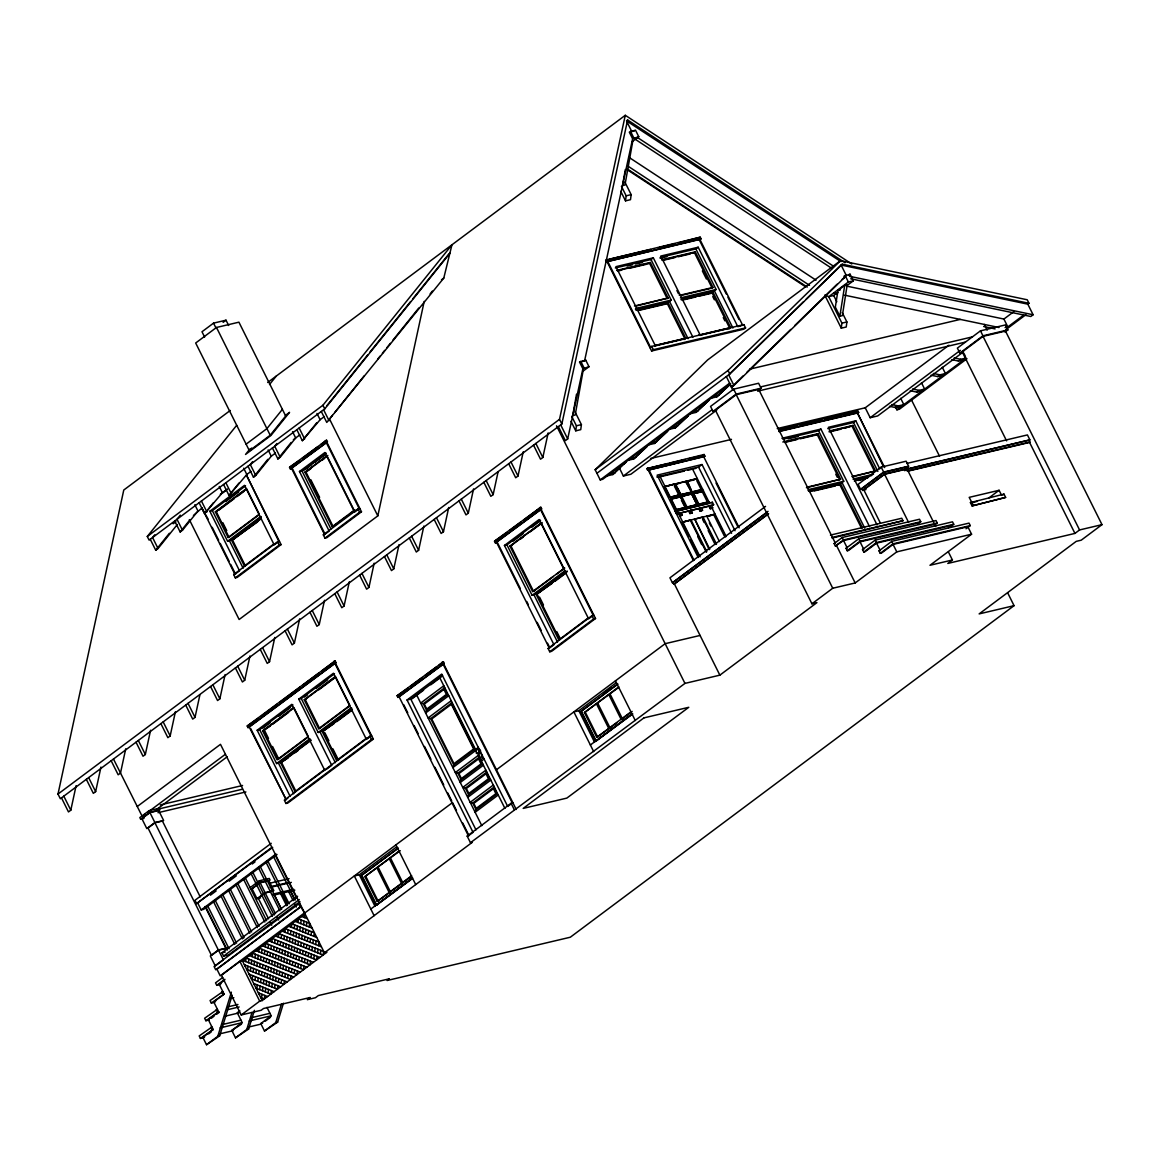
<?xml version="1.0" encoding="UTF-8"?>
<svg xmlns="http://www.w3.org/2000/svg" width="1160" height="1160" viewBox="0 0 1160 1160"><rect width="100%" height="100%" fill="white"/><g stroke="black" fill="none" stroke-linecap="round" stroke-linejoin="round"><path stroke-width="1.5" d="M245.05 966.149L245.195 965.106M245.659 961.538L246.108 958.087L293.741 976.995M247.515 969.789L247.993 966.222M248.457 962.655L248.921 959.103M249.719 975.502L249.85 974.458M250.328 970.905L250.792 967.338M251.256 963.786L251.72 960.219M252.198 956.652L252.648 953.201L300.281 972.123M252.184 979.141L252.662 975.589M253.126 972.022L253.59 968.455M254.054 964.903L254.533 961.336M254.997 957.783L255.461 954.216M254.388 984.869L254.518 983.825M254.982 980.258L255.461 976.706M255.925 973.138L256.389 969.586M256.853 966.019L257.332 962.452M257.796 958.899L258.26 955.332M258.724 951.78L259.188 948.314M256.853 988.509L257.317 984.941M257.796 981.374L258.26 977.822M258.724 974.255L259.188 970.702M259.666 967.135L260.13 963.583M260.594 960.016L261.058 956.449M261.536 952.896L262 949.33M259.057 994.221L259.188 993.178M259.651 989.625L260.115 986.058M260.594 982.505L261.058 978.938M261.522 975.371L261.986 971.819M262.464 968.252L262.928 964.699M263.392 961.133L263.856 957.58M264.335 954.013L264.799 950.446M265.263 946.893L265.727 943.428M261.522 997.861L261.986 994.308M262.45 990.741L262.928 987.174M263.392 983.622L263.856 980.055M264.32 976.503L264.799 972.935M265.263 969.368L265.727 965.816M266.191 962.249L266.669 958.696M267.133 955.13L267.598 951.577M268.062 948.01L268.54 944.443M264.785 995.425L264.32 998.978L260.695 997.528M265.263 991.858L265.727 988.291M266.191 984.738L266.655 981.171M267.133 977.619L267.598 974.052M268.062 970.499L268.525 966.933M269.004 963.365L269.468 959.813M269.932 956.246L270.396 952.693M270.875 949.127L271.339 945.559M271.802 942.007L272.252 938.556M268.062 992.974L268.525 989.422M268.989 985.855L269.454 982.288M269.932 978.736L270.396 975.168M270.86 971.616L271.324 968.049M271.802 964.496L272.267 960.93M272.731 957.362L273.195 953.81M273.673 950.243L274.137 946.69M274.601 943.123L275.065 939.557M271.324 990.538L270.86 994.091L256.041 988.175M271.788 986.971L272.267 983.419M272.731 979.852L273.195 976.285M273.659 972.732L274.137 969.165M274.601 965.613L275.065 962.046M275.529 958.493L276.007 954.927M276.471 951.36L276.935 947.807M277.399 944.24L277.878 940.688M278.342 937.12L278.791 933.669M274.601 988.088L275.065 984.535M275.529 980.968L275.993 977.416M276.471 973.849L276.935 970.282M277.399 966.73L277.863 963.163M278.342 959.61L278.806 956.043M279.27 952.49L279.734 948.923M280.212 945.356L280.676 941.804M281.14 938.237L281.605 934.684M277.863 985.652L277.399 989.219L251.372 978.822M278.327 982.085L278.791 978.533M279.27 974.965L279.734 971.413M280.198 967.846L280.662 964.279M281.14 960.726L281.605 957.159M282.068 953.607L282.532 950.04M283.011 946.487L283.475 942.92M283.939 939.354L284.403 935.801M284.882 932.234L285.331 928.783M281.126 983.216L281.605 979.649M282.068 976.082L282.532 972.529M282.996 968.962L283.475 965.41M283.939 961.843L284.403 958.276M284.867 954.723L285.345 951.157M285.81 947.604L286.274 944.037M286.738 940.485L287.216 936.917M287.68 933.351L288.144 929.798M284.403 980.765L283.939 984.332L246.703 969.456M284.867 977.198L285.331 973.646M285.795 970.079L286.274 966.527M286.738 962.959L287.201 959.407M287.665 955.84L288.144 952.273M288.608 948.72L289.072 945.154M289.536 941.601L290.014 938.034M290.478 934.467L290.942 930.914M291.406 927.347L291.87 923.896M287.665 978.33L288.13 974.762M288.608 971.195L289.072 967.643M289.536 964.076L290 960.523M290.478 956.957L290.942 953.404M291.406 949.837L291.87 946.27M292.349 942.717L292.813 939.151M293.277 935.598L293.741 932.031M294.219 928.464L294.683 924.911M290.942 975.879L290.464 979.446L242.933 960.451M291.406 972.327L291.87 968.76M292.334 965.192L292.813 961.64M293.277 958.073L293.741 954.52M294.205 950.954L294.683 947.401M295.147 943.834L295.611 940.267M296.075 936.714L296.554 933.147M297.018 929.595L297.482 926.028M297.946 922.461L298.41 919.01M294.205 973.443L294.669 969.876M295.133 966.323L295.611 962.756M296.075 959.189L296.539 955.637M297.004 952.07L297.482 948.517M297.946 944.951L298.41 941.398M298.874 937.831L299.352 934.264M299.817 930.712L300.281 927.144M300.744 923.592L301.223 920.025M297.467 970.992L297.004 974.559L249.472 955.579M297.946 967.44L298.41 963.873M298.874 960.32L299.338 956.754M299.817 953.187L300.281 949.634M300.744 946.067L301.208 942.514M301.687 938.947L302.151 935.395M302.615 931.828L303.079 928.261M303.558 924.708L304.021 921.141M304.486 917.589L304.935 914.123M300.744 968.557L301.208 964.989M301.673 961.437L302.151 957.87M302.615 954.317L303.079 950.751M303.543 947.183L304.021 943.631M304.486 940.064L304.95 936.511M305.413 932.944L305.892 929.392M306.356 925.825L306.82 922.258M304.007 966.12L303.543 969.673L256.012 950.692M304.471 962.553L304.95 958.986M305.413 955.434L305.877 951.867M306.341 948.314L306.82 944.747M307.284 941.181L307.748 937.628M308.212 934.061L308.69 930.509M309.154 926.941L309.618 923.389L298.497 918.938M307.284 963.67L307.748 960.103M308.212 956.551L308.676 952.984M309.154 949.431L309.618 945.864M310.082 942.312L310.546 938.744M311.025 935.178L311.489 931.625M310.546 961.234L310.082 964.786L262.551 945.806M311.01 957.667L311.489 954.1M311.953 950.547L312.417 946.981M312.881 943.428L313.345 939.861M313.824 936.308L314.287 932.741L291.957 923.824M313.809 958.784L314.287 955.231M314.751 951.664L315.215 948.097M315.68 944.544L316.158 940.978M317.086 956.347L316.622 959.9L269.091 940.919M317.55 952.78L318.014 949.228M318.493 945.661L318.957 942.094L285.433 928.711M320.349 953.897L320.812 950.344M575.085 411.93L581.407 424.618L580.74 429.649L575.751 430.838L576.418 425.792L571.677 416.28M624.834 181.96L631.156 194.633L630.503 199.68L625.515 200.854L626.168 195.823L621.426 186.311M841.261 328.178L841.913 323.147L828.718 296.67L824.76 295.089L841.261 328.178L846.235 327.004L846.902 321.973L842.247 312.62M837.955 290.406L835.331 307.139L839.869 316.231L842.363 315.65L847.191 284.78L844.697 285.375L837.955 290.406L840.449 289.826M839.869 316.231L844.697 285.375M576.52 394.197L572.707 415.57L575.201 414.99L583.132 370.461M625.327 169.563L622.471 185.6L624.964 185.006L632.896 140.476M845.06 262.74L627.618 119.973L561.846 424.009L60.334 798.747L58 794.063L123.772 490.027L230.26 410.451M61.494 797.891L68.483 811.928L70.803 810.202L76.111 785.639M86.333 779.317L93.337 793.353L95.642 791.628L100.963 767.079M125.729 748.809L120.495 773.067L118.175 774.793L111.171 760.757M136.024 742.197L143.028 756.233L145.334 754.508L150.582 730.249M160.863 723.622L167.867 737.673L170.172 735.933L175.421 711.689M185.716 705.062L192.705 719.098L195.025 717.373L199.897 694.854M210.555 686.502L217.558 700.538L219.863 698.813L225.112 674.554M235.393 667.928L242.396 681.978L244.716 680.253L249.951 655.995M260.246 649.368L267.25 663.404L269.555 661.678L274.804 637.434M285.084 630.808L292.088 644.844L294.394 643.118L299.642 618.86M309.938 612.248L316.926 626.284L319.246 624.558L324.495 600.3M334.776 593.673L341.779 607.71L344.085 605.984L349.334 581.74M189.356 519.636L239.134 619.498L377.812 515.881L424.212 301.397M359.614 575.113L366.618 589.149L368.938 587.424L374.173 563.165M321.291 411.481L326.757 422.443L443.787 278.067L451.95 244.804L322.93 405.232L147.291 536.471L149.103 540.125L324.757 408.885L450.196 252.909M384.467 556.553L391.471 570.589L393.776 568.864L399.025 544.605M409.306 537.979L416.31 552.029L418.615 550.289L423.864 526.046M434.159 519.419L441.148 533.455L443.468 531.729L448.717 507.471M458.998 500.859L466.001 514.895L468.307 513.169L473.555 488.911M483.836 482.284L490.839 496.335L493.159 494.61L498.032 472.076M508.689 463.724L515.692 477.76L517.998 476.035L523.247 451.791M533.527 445.164L540.531 459.2L542.837 457.475L548.158 432.912M561.846 424.009L559.511 419.325L625.284 115.29L851.788 264.001M558.38 426.604L565.37 440.64L567.689 438.915L582.871 368.75L579.565 362.123L585.713 360.093L589.005 366.705L583.408 370.881M579.565 362.123L584.553 360.949L632.62 138.765L629.314 132.153L635.462 130.108L638.768 136.721L631.823 141.911M224.663 980.069L219.167 984.173L224.112 994.106L213.715 1001.878L218.66 1011.795L208.263 1019.567L213.222 1029.5L202.811 1037.272L206.524 1044.71L217.79 1036.301L231.376 992.177M206.524 1044.71L219.661 1035.851L232.203 995.135M239.844 1010.78L237.249 1012.723L242.194 1022.656L231.797 1030.428L235.509 1037.866L246.775 1029.442L252.01 1012.477M235.509 1037.866L248.646 1029.007L254.402 1010.345M266.974 1007.373L271.179 1015.797L260.782 1023.569L264.494 1031.022L275.761 1022.598L281.503 1003.937M264.494 1031.022L277.632 1022.163L283.461 1003.226M426.59 710.326L425.633 712.979L448.746 695.71L447.383 694.782L443.801 685.792L420.688 703.062L423.284 703.699L426.59 710.326L447.383 694.782M475.962 750.317L474.614 749.374L453.807 764.918L452.849 767.587L475.962 750.317L439.669 677.512M461.23 779.81L460.274 782.478L483.387 765.208L478.732 757.654L478.442 755.276L455.329 772.545L457.939 773.198L461.23 779.81L482.038 764.266M468.654 794.702L467.712 797.369L490.81 780.1L489.462 779.158L485.866 770.167L462.753 787.437L465.363 788.089L468.654 794.702L489.462 779.158M476.078 809.593L475.136 812.261L498.235 794.991L496.886 794.049L493.29 785.059L470.177 802.329L472.787 802.966L476.078 809.593L496.886 794.049M147.291 536.471L236.698 425.299M269.526 384.497L276.312 376.058M154.787 534.789L152.584 537.544L158.035 548.506L155.73 550.231L150.263 539.269M180.322 515.156L177.001 519.288L182.468 530.25L180.162 531.976L174.696 521.014M155.73 550.231L169.36 533.281M158.035 548.506L177.35 524.494M180.162 531.976L190.11 519.593M193.43 515.475L202.101 507.891M182.468 530.25L197.954 510.995L194.837 504.73M249.922 449.007L245.543 454.445L270.962 435.45L289.565 412.322L285.331 415.483M282.387 409.364L266.916 428.62L246.108 444.164M249.414 450.776L270.207 435.232L285.693 415.99L238.917 322.175L216.485 327.468L195.677 343.012L249.414 450.776L251.618 448.021M199.129 502.759L204.595 513.721L213.44 502.715M204.595 513.721L222.387 492.739L219.269 486.475M252.518 461.767L250.299 464.522L255.765 475.484L253.46 477.209L247.993 466.248M223.561 484.503L229.027 495.465L238.975 483.082M229.027 495.465L246.819 474.483L250.966 471.38M276.95 443.512L274.731 446.266L280.198 457.228L277.892 458.954L272.426 447.992M253.46 477.209L267.829 459.331M255.765 475.484L271.251 456.228L275.399 453.125M277.892 458.954L291.16 442.453M280.198 457.228L295.684 437.973L292.567 431.709M326.989 405.536L367.676 354.945M369.938 352.132L410.625 301.542M412.887 298.729L449.05 253.764M296.858 429.736L302.325 440.699L316.695 422.82M302.325 440.699L320.117 419.717L324.38 416.527M330.165 418.195L332.427 415.382M334.704 412.554L364.24 375.825M377.87 358.875L380.147 356.062M382.409 353.235L384.685 350.407M386.962 347.579L390.369 343.345M392.631 340.518L418.76 308.038M430.113 293.915L432.39 291.087M730.713 383.655L602.707 479.298L600.213 479.892L595.152 469.742L707.615 359.948L840.507 260.652L1027.223 299.773L1028.978 303.296L1027.818 304.166L841.116 265.046L806.214 299.12M607.332 475.846L612.842 474.541L620.078 467.48M612.842 474.541L626.009 462.231L623.688 463.957M633.635 458.998L646.801 446.687L633.635 458.998L628.125 460.302M595.152 469.742L728.045 370.446L840.507 260.652M654.443 443.468L667.609 431.143L654.443 443.468L648.933 444.759M803.619 301.644L728.654 374.839L733.932 385.439L731.626 387.164L726.334 376.565M596.922 473.28L729.799 373.97L842.276 264.19L1028.978 303.296M675.236 427.924L688.402 415.599L675.236 427.924L669.726 429.214M696.043 412.38L709.21 400.055L696.043 412.38L690.534 413.685M711.327 398.141L716.837 396.836L730.002 384.511L732.874 390.253M716.837 396.836L730.002 384.511M731.626 387.164L743.197 375.869M747.055 372.099L790.772 329.425M794.629 325.656L837.07 284.229M733.932 385.439L844.523 277.486L843.9 276.239L850.048 274.195L853.354 280.821L846.336 286.056M228.65 325.481L226.012 320.189L213.542 323.132L201.985 331.76L204.638 337.067M223.126 322.349L226.012 320.189M267.67 382.495L625.284 115.29M627.618 119.973L626.458 120.828L840.898 261.609M441.482 279.792L443.787 278.067M632.62 138.765L638.768 136.721M173.159 523.784L175.899 521.739M220.342 494.32L227.418 489.027M293.379 439.698L299.831 434.87M222.372 493.116L226.62 489.94M208.176 519.23L201.927 508.08L234.914 574.258L239.54 570.807L209.844 511.241L244.513 485.344L274.209 544.895L278.835 541.445L246.456 475.122L281.097 544.605L237.191 577.419L235.32 577.868L233.667 574.548L277.588 541.735L279.458 541.299M209.844 511.241L212.338 510.647L245.557 485.822M225.765 501.57L238.757 491.869M215.311 511.836L246.514 488.519L259.289 514.17L228.1 537.486L215.311 511.836L217.181 511.4M246.021 489.361L216.238 511.618L229.027 537.268L258.81 515.011M218.602 510.342L234.189 498.684M237.031 496.567L244.122 491.26M324.365 532.774L292.175 468.205L290.348 468.93L289.536 467.277L326.598 440.22L327.424 441.873L291.551 468.35L324.553 534.528L329.179 531.077L299.483 471.511L324.901 452.516L354.598 512.082L359.223 508.631L326.221 442.453M299.367 460.563L289.536 467.277M302.238 458.417L318 446.643M320.87 444.498L326.598 440.22M290.348 468.93L327.424 441.873M299.483 471.511L301.977 470.931L325.974 452.995M303.209 470.641L307.458 467.465M310.271 465.363L325.815 453.748M305.254 469.438L310.894 465.203M315.143 462.042L325.032 454.662M333.094 526.495L332.166 526.712L304.935 472.12L326.902 455.706L327.83 455.488L305.877 471.888L333.094 526.495L346.825 516.243M308.183 470.641L310.923 468.596M321.9 460.389L324.655 458.345M212.338 510.647L227.592 541.256L260.826 516.432M227.592 541.256L229.463 540.821L261.246 517.07M726.305 294.031L699.291 239.859L701.075 238.844L700.249 237.191L605.607 260.144L606.433 261.798L699.871 239.424L742.777 325.452L743.922 324.597L745.576 327.903L743.85 329.193L651.601 350.987L607.057 261.652M260.913 518.94L232.551 540.125L245.34 565.775L244.398 565.993L231.608 540.357L261.392 518.1M257.592 521.899L231.608 540.357M606.433 261.798L701.075 238.844M615.308 267.974L651.007 259.55L653.312 257.825L692.911 337.241M244.398 565.993L274.18 543.75M648.643 263.769L650.368 262.464L668.102 298.048L636.941 305.849M235.32 577.868L279.226 545.055L281.097 544.605M700.249 237.191L678.324 242.962M660.185 257.375L695.884 248.95L698.189 247.225L737.789 326.642L741.11 325.858M693.506 253.17L695.246 251.865L712.979 287.448L712.11 288.086L694.376 252.518L662.404 260.072M332.166 526.712L354.119 510.313L326.902 455.706M349.566 514.184L355.047 510.081M326.844 442.308L361.485 511.792L326.83 537.689L324.959 538.139L323.306 534.832L357.976 508.921L359.846 508.486M324.959 538.139L359.614 512.227L361.485 511.792M584.553 360.949L585.713 360.093M635.477 309.415L669.479 301.382L671.205 300.077L651.007 259.55M684.023 339.517L685.763 338.227L668.015 302.644L666.289 303.949L639.363 310.3M582.871 368.75L589.005 366.705M682.051 298.41L714.357 290.783L716.082 289.478L695.884 248.95M728.9 328.918L730.64 327.613L712.892 292.044L711.167 293.335L699.378 296.119M649.948 347.681L651.688 346.39L743.922 324.597M58 794.063L559.511 419.325M651.601 350.987L653.327 349.696L745.576 327.903M842.276 264.19L841.116 265.046L846.394 275.645M842.218 279.212L844.523 277.486M137.286 806.49L220.487 744.329L324.423 952.795L326.917 952.201L262.204 1000.558L259.709 1001.153L241.222 1014.971L221.43 975.255L239.917 961.437L242.411 960.857L305.036 914.051M848.888 275.065L850.048 274.195M249.24 727.059L248.051 727.639L247.225 725.986L335.138 660.924L335.965 662.577L249.24 727.059L286.172 799.704L250.676 728.524M520.361 588.657L497.161 542.126L495.334 542.851L494.508 541.198L540.821 507.239L541.648 508.892L496.538 542.285L549.332 648.164L553.958 644.713L504.455 545.447L539.125 519.535L588.613 618.816L593.238 615.351L540.444 509.472M247.225 725.986L258.579 718.127M261.464 715.981L277.356 704.105M280.242 701.945L300.469 686.836M303.355 684.675L319.246 672.8M322.132 670.639L335.138 660.924M507.022 532.484L494.508 541.198M509.834 530.381L521.101 521.971M523.928 519.868L540.821 507.239M248.051 727.639L335.965 662.577M495.334 542.851L541.648 508.892M853.354 280.821L848.366 281.996L828.718 296.67L833.707 295.495L837.911 292.349M140.665 819.236L149.901 812.319L159.877 809.97L159.05 808.317L149.075 810.666L139.838 817.582L140.665 819.236L143.985 818.452M290.16 796.398L257.172 730.22L291.841 704.323L324.829 770.501M326.221 769.457L331.76 765.324L298.772 699.132L333.442 673.235L366.43 739.413L371.055 735.962L334.762 663.158M144.928 814.407L142.231 816.422L113.491 759.032M147.625 812.391L225.431 754.246M257.172 730.22L259.666 729.64L292.885 704.816M298.772 699.132L301.267 698.552L334.486 673.728M504.455 545.447L506.949 544.852L540.168 520.028M149.944 812.609L141.868 818.656L146.812 828.588L154.903 822.541L163.632 820.482L158.674 810.55L149.944 812.609L154.903 822.541M262.972 728.117L270.193 722.723M278.864 716.242L290.421 707.6M304.572 697.029L307.458 694.869M316.129 688.387L327.685 679.76M513.155 541.169L523.261 533.615M531.933 527.148L540.603 520.666M156.643 809.477L227.143 756.798M159.05 808.317L157.891 809.172L242.28 789.249M262.638 730.814L293.828 707.513L308.27 736.455L277.066 759.771L262.638 730.814L270.178 726.145M304.239 699.741L335.428 676.425L349.87 705.382L318.666 728.697L304.239 699.741L306.11 699.291M534.47 591.092L532.6 591.542L509.921 546.041L542.053 522.508L510.849 545.823L533.542 591.324L553.392 576.476M293.349 708.339L263.567 730.597L278.008 759.553L307.791 737.296M334.95 677.266L305.167 699.509L319.609 728.465L349.392 706.222M273.006 724.014L288.608 712.37M318.869 689.75L334.471 678.107M520.303 539.24L523.131 537.124M530.221 531.816L541.575 523.348M600.213 479.892L729.64 383.177M758.176 390.384L761.062 388.223L758.596 383.25L733.657 389.151L710.543 406.421L713.023 411.379L716.343 410.596M200.216 896.854L162.429 821.062L154.947 822.817L148.016 828.008L211.526 955.405L218.457 950.214L225.939 948.459L205.044 906.526M619.121 467.509L623.37 476.021L712.124 409.697M713.023 411.379L736.136 394.11L761.062 388.223M918.343 522.885L843.552 540.546L835.374 546.026L834.141 543.547L835.389 543.242L758.669 389.383L736.223 394.675L715.43 410.22L811.942 603.794L816.93 602.62L719.867 675.149L684.951 683.399L470.467 842.711L467.161 836.099L511.082 803.285L512.952 802.836M716.735 410.075L630.851 474.251L623.37 476.021M739.181 527.843L703.728 456.736L647.672 470.278L646.845 468.625L704.105 454.502L704.917 456.17L703.772 457.025M647.672 470.278L704.917 456.17M259.666 729.64L276.573 763.556L309.793 738.731M301.267 698.552L318.173 732.467L351.393 707.643M276.573 763.556L278.443 763.106L310.213 739.37M318.173 732.467L320.044 732.033L351.813 708.282M311.3 740.167L281.517 762.424L295.959 791.381L295.031 791.598L280.589 762.642L310.373 740.385M366.4 738.253L336.618 760.51L322.19 731.554L351.973 709.311M351.48 710.137L323.118 731.337L337.56 760.293L338.488 760.076L332.876 748.809M288.13 757.958L280.589 762.642M295.22 752.666L298.062 750.549M333.978 723.695L322.19 731.554M336.82 721.578L352.423 709.92M702.946 455.373L704.105 454.502M701.495 490.143L702.655 489.288L669.654 497.364L664.303 486.62L697.29 478.529L686.735 481.313M656.807 476.992L698.566 467.132L702.032 464.536L735.034 530.714M532.6 591.542L564.746 568.009L556.235 574.36M399.127 696.827L397.923 697.407L397.097 695.753L443.41 661.78L444.236 663.433L399.127 696.827L468.408 835.794L473.034 832.343L407.044 699.987L441.713 674.076L507.703 806.446L512.328 802.995L443.033 664.013M506.949 544.852L532.106 595.312L565.326 570.488M408.204 688.083L397.097 695.753M411.017 685.98L422.284 677.556M425.096 675.453L436.363 667.043M439.176 664.941L443.41 661.78M532.106 595.312L533.977 594.877L565.761 571.126M684.908 482.038L686.067 481.183L691.433 491.927L685.487 481.603L675.511 483.966L680.876 494.725L677.817 488.577M397.923 697.407L444.236 663.433M588.598 617.657L558.815 639.914L536.123 594.413L567.327 571.097M566.848 571.938L537.065 594.181L559.743 639.682M552.174 583.364L536.123 594.413M555.016 581.247L566.355 572.779M671.321 496.973L680.21 494.58L674.845 483.822L667.043 486.257M680.456 496.668L685.821 507.427L680.456 496.668L670.48 499.032L703.467 490.941L697.334 492.986M407.044 699.987L410.785 699.103L442.554 675.352M412.032 698.813L423.588 690.171M430.81 684.777L440.916 677.222M691.679 494.015L697.044 504.774L687.068 507.123L681.703 496.378L691.679 494.015L697.044 504.774M692.926 493.725L702.902 491.376L708.252 502.12L698.291 504.484L693.506 493.29L698.856 504.049L697.711 504.904M295.031 791.598L324.8 769.341M371.678 735.817L369.808 736.252L284.301 800.154L285.94 803.46L287.81 803.024L373.332 739.123L335.385 663.012M285.548 799.863L287.854 798.123M682.167 515.098L679.731 515.968L682.167 515.098L680.934 512.604L676.613 513.923L675.381 511.444L712.399 502.251L713.632 504.745L712.762 505.383M285.94 803.46L371.461 739.572L373.332 739.123M676.613 513.923L713.632 504.745M423.284 703.699L444.091 688.155M681.587 515.518L680.934 512.604M688.663 511.082L691.113 510.212L692.346 512.691L689.91 513.561L688.663 511.082L680.354 513.039M691.78 513.126L691.113 510.212M689.91 513.561L692.346 512.691M698.842 508.674L701.292 507.804L702.539 510.284L700.089 511.154L698.842 508.674L690.534 510.632M700.089 511.154L702.539 510.284M711.529 502.903L712.399 502.251M709.021 506.267L711.471 505.397L712.718 507.877L710.268 508.747L709.021 506.267L700.712 508.239M709.195 549.651L694.666 518.912L709.775 549.216M710.268 508.747L712.718 507.877M430.708 718.591L451.515 703.047L451.226 700.683L428.113 717.953L430.708 718.591L453.807 764.918M694.086 519.346L702.975 516.954L716.488 544.069M782.986 439.205L818.583 430.795L820.903 429.07L869.594 526.727M806.403 487.751L840.637 479.211L817.96 433.709L816.219 435.014L800.414 438.741M271.223 843.306L194.967 900.29L196.606 903.596L272.687 847.394M708.876 516.142L715.024 514.097L682.036 522.188L690.345 520.231L706.251 552.131M196.606 903.596L271.44 847.684M210.424 895.187L216.18 890.894M229.129 881.208L236.321 875.829M252.155 864.011L255.04 861.851M883.311 466.392L857.486 413.018L884.688 467.567M778.534 429.534L857.863 410.785L858.69 412.438L856.907 413.453M777.243 428.576L865.23 407.784L949.01 345.187M541.067 509.327L595.515 618.512L551.609 651.325L549.738 651.775L548.086 648.469L591.991 615.655L593.862 615.206M197.852 903.307L201.158 909.918L275.978 854.006M827.776 428.62L853.499 422.545L855.805 420.819L879.759 468.858M277.037 854.499L203.652 909.338L201.158 909.918M549.738 651.775L593.644 618.962L595.515 618.512M852.687 476.803L875.539 470.974L852.861 425.474L844.364 428.359M1004.995 332.079L1007.88 329.918L1005.415 324.945L980.476 330.846L957.377 348.116L959.842 353.075L963.163 352.292M865.23 407.784L870.188 417.716L960.364 350.334M846.8 286.143L1003.908 319.058L1013.869 311.619M959.842 353.075L982.955 335.805L1007.88 329.918M1007.721 592.948L1014.058 605.665L979.141 613.901L1076.219 541.372L1081.207 540.197L1102 524.654L1005.488 331.079L983.042 336.371L962.249 351.915L1006.605 440.873M963.554 351.77L877.67 415.947L870.188 417.716M250.038 887.719L259.289 880.803L269.265 878.454L270.091 880.106L260.115 882.456L250.864 889.372M257.027 898.71L265.103 892.678L273.832 890.605L268.888 880.687L260.159 882.745L252.068 888.792L257.027 898.71L260.507 897.898M889.459 406.29L896.013 407.653L898.318 405.927L903.829 404.623L900.696 398.344M910.252 390.746L916.806 392.109L919.126 390.384L924.636 389.078L921.489 382.8M931.059 375.202L937.613 376.565L939.919 374.839L945.429 373.549L942.297 367.256M951.853 359.658L958.407 361.036L960.712 359.31L966.236 358.005L896.897 409.813L895.332 406.667M765.557 506.384L669.943 577.825L672.423 582.798L767.21 512.285M1005.067 327.57L1007.837 326.917L1023.468 315.23M966.976 358.715L899.391 409.219L896.897 409.813M1005.807 329.701L1025.933 314.664M672.423 582.798L768.036 511.342M1027.818 304.166L1033.111 314.766L1030.805 316.492L850.73 278.777M673.047 582.639L673.873 584.307L768.036 513.938M673.873 584.307L768.659 513.793M271.135 891.547L265.161 892.954L258.216 898.13L268.54 918.821M476.137 749.056L478.442 747.33M808.114 490.564L842.015 482.546L843.755 481.255L818.583 430.795M838.825 485.112L840.565 483.822L862.46 527.742M218.413 949.938L210.323 955.985L215.281 965.903L223.373 959.856L218.413 949.938L227.143 947.88M457.939 773.198L478.732 757.654M299.976 901.581L228.578 954.941L223.59 956.115L221.937 952.809L297.627 896.245M484.213 758.915L481.908 760.641L478.297 753.406M223.59 956.115L299.28 899.551M881.208 467.103L858.095 484.373L860.575 489.332L883.688 472.062L908.613 466.175L906.148 461.216L881.208 467.103L883.688 472.062M299.686 903.161L214.078 966.483L215.731 969.789L301.325 906.467M905.931 470.134L908.236 468.408L907.424 466.755L883.731 472.352L861.779 488.751L862.605 490.404L865.984 489.607M862.605 490.404L884.558 474.005L908.236 468.408M906.772 463.435L1027.427 434.927L1029.906 439.887L884.602 474.295L863.808 489.839L880.455 523.247M465.363 788.089L486.156 772.545M304.007 913.239L220.226 975.836L216.935 969.223L300.701 906.612L304.63 913.08L452.545 802.56L456.46 810.448M496.451 769.747L665.159 643.684L700.06 635.448M374.114 915.66L354.322 875.96L359.31 874.785L396.604 846.916M593.673 751.607L573.866 711.907L578.854 710.717L616.149 682.848M222.749 977.459L215.528 982.854L216.761 985.333L220.226 984.506M603.852 693.317L611.088 687.923M905.105 468.48L907.424 466.755M906.308 467.9L908.613 466.175M411.829 878.99L376.13 905.351L361.282 875.568L397.764 848.308M632.794 713.893L595.689 741.298L580.841 711.515L617.323 684.255M361.282 875.568L398.387 848.163M580.841 711.515L617.947 684.11M904.728 470.713L907.047 468.988L935.699 526.466M216.761 985.333L224.851 979.286M390.471 857.965L402.839 882.789L377.247 901.421L364.878 876.612L399.272 850.918M617.048 722.723L596.805 737.368L584.437 712.559L618.816 686.851M364.878 876.612L400.243 850.671M584.437 712.559L618.396 687.648M472.787 802.966L493.58 787.437M222.88 991.611L210.076 1000.543L211.308 1003.023L214.774 1002.211M211.308 1003.023L224.112 994.106M834.141 543.547L842.218 537.5L919.517 519.245L920.75 521.725L918.053 523.74M835.374 546.026L843.465 539.98L920.75 521.725M217.427 1009.316L204.624 1018.248L205.871 1020.728L209.322 1019.915M205.871 1020.728L218.66 1011.795M211.439 1018.161L214.035 1016.218M216.63 1014.275L219.24 1012.332M934.859 524.175L860.053 541.836L848.496 550.478L847.249 550.768L846.017 548.288L858.734 538.791L936.018 520.535L937.251 523.015L934.423 525.132M377.247 901.421L411.64 875.728M596.805 737.368L631.199 711.674M404.231 881.745L411.22 876.525M632.171 711.428L621.238 719.591L608.87 694.782M847.249 550.768L859.966 541.27L937.251 523.015M211.975 1027.02L199.172 1035.938L200.419 1038.432L203.87 1037.606M370.808 909.048L412.409 877.961M590.367 744.995L631.968 713.908M376.13 905.351L412.612 878.091M595.689 741.298L632.171 714.038M200.419 1038.432L213.222 1029.5M208.582 1033.908L211.192 1031.965M948.474 527.626L951.36 525.466L876.568 543.141L865.012 551.768L863.765 552.058L862.518 549.579L875.235 540.082L952.519 521.826L953.752 524.305L950.939 526.423M324.423 952.795L472.337 842.276L470.467 842.711M830.444 535.093L901.755 518.245L903.002 520.724L832.271 538.023M863.765 552.058L876.467 542.561L953.752 524.305M241.469 1024.149L231.797 1030.428M948.431 552L952.418 559.99L929.972 565.283L971.572 534.209L967.861 526.756L893.069 544.432L881.513 553.059L880.266 553.349L879.034 550.87L891.736 541.372L969.02 523.116L970.267 525.596L966.034 528.772M906.308 469.379L1029.906 439.887M811.942 603.794L832.735 588.25L855.181 582.958L896.782 551.87L971.572 534.209M880.266 553.349L892.982 543.851L970.267 525.596M907.642 471.207L1029.572 442.409L1029.326 440.322M265.248 1021.191L270.454 1017.306M970.413 502.613L1003.98 494.102L1005.633 497.408L972.065 505.92L970.413 502.613L971.659 502.323M972.065 505.92L1005.633 497.408M988.987 497.843L999.108 490.288L1001.573 495.262M1002.82 494.958L1003.98 494.102M952.418 559.99L947.792 563.441L1074.943 533.412L1079.568 529.946L1102 524.654M1014.058 605.665L570.314 937.222L387.077 980.505L389.383 978.779L318.333 995.57L315.447 997.731L307.342 999.644L310.227 997.484L263.48 1008.518L261.174 1010.259L241.222 1014.971M634.303 130.964L631.808 131.559L627.226 122.365M626.168 195.823L631.156 194.633M609.072 259.318L650.615 249.501M659.271 247.457L674.859 243.774M653.312 257.825L615.916 266.655L655.516 346.071M698.189 247.225L660.794 256.055L700.393 335.472M627.168 266.06L632.273 264.857M635.665 264.06L642.466 262.45M660.141 258.274L666.942 256.664M616.714 270.425L650.368 262.464M661.591 259.825L695.246 251.865M617.526 270.671L649.499 263.117L667.232 298.685M618.338 270.918L621.716 270.12M630.126 268.134L646.947 264.161M663.215 260.318L675.004 257.535M678.368 256.737L690.142 253.968M634.447 305.993L668.102 298.048M679.325 295.394L712.979 287.448M681.819 295.249L710.428 288.492M635.52 308.517L671.205 300.077M680.398 297.917L716.082 289.478M636.042 310.199L668.015 302.644M680.92 299.599L712.892 292.044M636.869 310.445L667.159 303.296L684.893 338.865L654.602 346.028M681.746 299.845L712.037 292.697L729.77 328.265L699.48 335.428M684.24 299.7L696.014 296.916M655.472 345.375L685.763 338.227M698.654 335.168L730.64 327.613M841.913 323.147L846.902 321.973M304.935 472.12L306.805 471.671M749.752 369.141L960.262 319.406M576.418 425.792L581.407 424.618M713.646 396.415L719.157 395.111M761.076 386.802L972.399 336.879M757.654 391.152L965.454 342.07M692.839 411.959L698.349 410.654M672.046 427.489L677.556 426.199M958.407 361.036L963.916 359.731M228.1 537.486L229.027 537.268M651.238 443.033L656.749 441.728M937.613 376.565L943.123 375.274M630.446 458.577L635.955 457.272M916.806 392.109L922.316 390.818M323.306 534.832L324.553 534.528M650.528 458.504L731.481 439.379M779.143 429.983L796.775 425.807M800.298 424.98L821.454 419.978M824.978 419.151L840.84 415.396M844.364 414.57L856.718 411.655M779.361 431.186L858.69 412.438M778.955 431.578L857.486 413.018M609.638 474.121L615.148 472.816M896.013 407.653L901.523 406.348M646.845 468.625L666.13 464.072M669.639 463.246L685.415 459.52M688.924 458.678L701.191 455.793M781.913 438.277L820.903 429.07M855.805 420.819L828.385 427.3L877.076 524.972M788.032 438.886L798.211 436.493M782.826 442.018L817.96 433.709M829.183 431.056L852.861 425.474M785.48 441.829L817.089 434.362L839.782 479.863M829.994 431.317L851.991 426.111L874.683 471.613M784.61 442.482L796.906 439.567M829.139 431.955L840.971 429.157M233.667 574.548L235.538 574.113M702.032 464.536L657.154 475.136L698.204 557.467M658.764 477.123L684.356 471.076M687.764 470.264L691.186 469.466M692.737 469.089L695.855 468.364M664.303 486.62L674.264 484.257L679.629 495.015M676.599 484.01L679.919 483.227M687.822 481.357L694.463 479.79M680.876 494.725L689.185 492.753M671.567 499.061L679.876 497.103M681.123 496.813L684.443 496.016M509.921 546.041L511.792 545.606M684.154 507.819L675.845 509.776L708.832 501.685L707.687 502.555L702.322 491.796M675.381 511.444L709.659 503.353L692.332 468.596M807.273 487.099L840.637 479.211M851.861 476.557L875.539 470.974M808.143 489.665L843.755 481.255M852.948 479.08L873.509 474.223M854.644 479.573L871.784 475.513M808.94 491.289L840.565 483.822M855.166 480.37L868.695 477.166M809.825 491.521L839.695 484.459L861.59 528.394M854.296 481.009L867.825 477.818M707.803 516.098L714.444 514.533L725.58 536.862M814.233 490.926L835.316 485.938M858.502 480.458L865.273 478.863M683.124 522.232L690.925 519.796L706.832 551.696M907.135 471.033L1030.153 441.974M999.108 490.288L969.18 497.364L973.211 505.064M971.703 502.671L976.981 501.424M831.677 537.573L903.002 520.724M846.017 548.288L847.264 547.999L843.552 540.546M862.518 549.579L863.765 549.289L860.053 541.836M879.034 550.87L880.281 550.579L876.568 543.141M548.086 648.469L549.332 648.164M318.666 728.697L319.609 728.465M160.254 804.924L242.57 785.48M157.992 812.696L245.891 791.932M467.161 836.099L469.032 835.649M269.743 883.224L289.101 878.642M271.382 886.53L287.231 882.789M270.236 887.385L291.363 882.397M272.875 894.157L293.683 889.256M274.036 895.07L294.829 890.155M221.937 952.809L225.257 952.012M219.167 984.173L221.038 983.738M213.715 1001.878L215.586 1001.428M230.362 998.528L233.827 997.716M227.766 1006.88L237.945 1004.473M227.317 1009.751L239.177 1006.952M224.91 1016.232L238.757 1012.956M222.329 1024.57L240.961 1020.162M251.299 1017.726L269.946 1013.318M220.168 1027.861L242.194 1022.656M249.154 1021.003L271.179 1015.797M202.811 1037.272L204.682 1036.822M260.782 1023.569L262.653 1023.135M219.457 1033.922L233.305 1030.66M248.893 1026.977L261.014 1024.106M217.79 1036.301L219.661 1035.851M246.775 1029.442L248.646 1029.007M275.761 1022.598L277.632 1022.163M477.818 749.186L479.326 749.056L480.501 750.549L480.472 752.55L479.254 753.551L477.76 752.782M849.511 276.298L1033.111 314.766M833.967 292.943L837.477 293.683M844.494 295.147L999.05 327.526M983.636 326.511L995.091 328.918M954.172 357.933L960.712 359.31M933.365 373.476L939.919 374.839M912.572 389.021L919.126 390.384M891.764 404.55L898.318 405.927M301.774 916.502L307.284 918.706M295.235 921.388L311.953 928.058M288.695 926.26L316.622 937.425M282.156 931.146L321.291 946.778M278.893 933.597L323.625 951.461L323.147 955.028L275.616 936.033M272.353 938.484L319.885 957.464M265.814 943.356L313.345 962.351M259.274 948.242L306.805 967.237M244.368 964.772L287.201 981.882M249.037 974.139L280.662 986.768M253.706 983.491L274.123 991.655M258.361 992.859L267.583 996.541M637.609 137.59L832.88 265.8M635.288 139.316L832.082 268.525M628.807 157.238L816.045 280.183M627.893 166.097L809.549 285.36M627.096 168.809L807.244 287.086M626.472 169.215L805.475 286.738M1003.908 319.058L1007.837 326.917M984.303 324.438L987.16 330.18M980.476 330.846L982.955 335.805M983.042 336.371L1079.568 529.946M1029.572 442.409L1074.943 533.412M963.873 353.293L965.454 356.424M911.354 399.692L939.528 456.185M845.06 275.384L848.366 281.996M833.707 295.495L836.809 301.731M883.731 472.352L884.558 474.005M884.602 474.295L908.585 522.377M853.499 422.545L877.873 471.424M891.736 541.372L892.982 543.851M893.069 544.432L896.782 551.87M875.235 540.082L876.467 542.561M842.015 482.546L864.78 528.206M835.78 474.237L837.346 477.369M858.734 538.791L859.966 541.27M727.9 297.207L739.021 319.522M842.218 537.5L843.465 539.98M714.357 290.783L732.932 328.033M702.38 270.947L706.411 279.038M630.475 131.283L633.78 137.91M712.776 296.583L714.386 299.817M723.26 317.594L724.87 320.827M836.621 545.736L855.181 582.958M728.045 370.446L729.799 373.97M733.657 389.151L736.136 394.11M736.223 394.675L832.735 588.25M676.904 290.536L678.513 293.77M620.745 191.313L625.515 200.854M669.479 301.382L688.054 338.633M651.688 346.39L653.327 349.696M606.752 259.274L607.579 260.927M607.637 261.217L650.528 347.246M716.039 483.024L737.789 526.669M698.566 467.132L731.568 533.31M712.139 508.312L726.16 536.442M696.711 478.964L702.075 489.709L692.1 492.072L687.314 480.878M709.601 505.833L710.848 508.326M696.899 480.921L700.727 488.607M713.864 514.967L724.202 535.702M706.715 516.07L719.432 541.589M709.311 522.87L710.906 526.074M687.503 482.85L691.331 490.535M699.422 508.239L700.669 510.719M702.394 517.375L715.923 544.504M702.612 519.404L704.207 522.595M708.18 530.57L714.546 543.344M689.243 510.647L690.476 513.126M674.453 486.228L679.049 495.45M681.413 500.177L684.472 506.325M697.726 536.616L701.698 544.591M679.064 513.053L680.297 515.533M659.924 476.252L677.251 511.009M678.484 513.488L700.118 556.858M671.249 500.554L675.077 508.239M676.251 510.791L677.484 513.271M682.834 523.784L689.199 536.543M690.78 539.734L698.74 555.698M648.005 467.755L648.832 469.409M648.875 469.698L693.999 560.193M648.295 470.134L693.419 560.628M580.725 361.267L584.016 367.88M674.496 584.147L719.867 675.149M570.995 421.283L575.751 430.838M560.686 424.864L567.689 438.915M556.51 425.778L684.951 683.399M535.847 443.439L542.837 457.475M539.574 507.529L540.4 509.182M591.991 615.655L593.644 618.962M510.995 461.999L517.998 476.035M541.125 522.725L563.803 568.226M615.467 680.818L635.274 720.519M610.015 693.912L622.398 718.736M597.69 703.12L610.073 727.943M486.156 480.559L493.159 494.61M596.544 703.99L608.913 728.799M539.559 597.11L543.475 604.954M556.771 631.62L559.903 637.899M533.977 594.877L557.525 642.103M585.365 712.327L597.748 737.151M526.756 601.489L528.351 604.708M537.152 622.354L541.154 630.373M547.549 643.205L549.159 646.41M581.464 711.37L596.312 741.153M578.854 710.717L594.572 742.24M461.303 499.134L468.307 513.169M436.464 517.693L443.468 531.729M411.626 536.253L418.615 550.289M322.93 405.232L324.757 408.885M329.629 419.238L377.812 515.881M323.596 409.741L329.063 420.703M443.657 663.868L516.243 809.462M442.163 662.07L442.989 663.723M316.985 413.453L320.117 419.717M511.082 803.285L514.373 809.897M386.773 554.828L393.776 568.864M325.351 440.51L326.177 442.163M357.976 508.921L359.614 512.227M478.442 755.276L504.919 808.389M451.515 703.047L474.614 749.374M299.164 427.997L304.63 438.973M361.935 573.388L368.938 587.424M310.808 479.703L319.623 497.364M416.556 694.782L481.806 825.659M301.977 470.931L330.861 528.887M410.785 699.103L475.977 829.849M216.485 327.468L270.207 435.232M213.542 323.132L216.18 328.425M403.738 704.7L407.74 712.718M414.149 725.551L418.137 733.57M424.546 746.416L430.94 759.249M434.942 767.267L443.743 784.914M447.745 792.933L451.733 800.965M462.753 823.049L468.248 834.083M268.134 449.964L271.251 456.228M337.082 591.948L344.085 605.984M243.701 468.22L246.819 474.483M312.243 610.508L319.246 624.558M277.588 541.735L279.226 545.055M333.892 661.229L334.718 662.882M369.808 736.252L371.461 739.572M225.867 482.777L231.333 493.739M395.923 844.871L415.715 884.587M287.404 629.082L294.394 643.118M222.778 522.624L226.765 530.627M389.31 858.835L401.679 883.644M229.463 540.821L243.107 568.168M324.858 732.728L328.875 740.761M320.044 732.033L335.327 762.671M201.434 501.033L206.9 511.995M212.207 527.307L218.645 540.212M220.255 543.446L229.1 561.193M230.71 564.427L234.74 572.503M378.146 867.172L390.514 891.996M376.986 868.042L389.354 892.866M262.551 647.642L269.555 661.678M365.806 876.394L378.189 901.204M361.906 875.423L376.753 905.206M359.31 874.785L375.013 906.293M237.713 666.202L244.716 680.253M264.509 730.379L268.511 738.427M272.527 746.46L278.139 757.727M278.443 763.106L293.726 793.759M248.472 725.682L249.298 727.349M212.86 684.777L219.863 698.813M296.656 898.246L275.21 855.224L273.47 856.529L294.915 899.536M298.439 903.452L300.077 906.758M295.017 900.204L290.246 890.648L288.376 891.097L293.146 900.653M294.742 903.843L296.322 907.018M289.144 903.857L267.699 860.836L265.959 862.141L287.404 905.163M188.021 703.337L195.025 717.373M287.709 903.712L282.141 892.562L280.27 893.011L286.636 905.757M281.633 909.469L260.188 866.462L258.448 867.753L279.894 910.774M274.05 894.476L281.199 908.816M259.289 880.803L260.115 882.456M260.159 882.745L265.103 892.678M265.161 892.954L275.471 913.645M277.051 916.82L278.632 919.996M274.123 915.081L252.677 872.073L250.937 873.364L272.382 916.385M270.12 921.997L271.701 925.187M266.611 920.692L245.166 877.685L243.426 878.976L264.871 921.997M163.183 721.897L170.172 735.933M259.101 926.303L237.655 883.296L235.915 884.587L257.361 927.609M251.589 931.93L230.144 888.908L228.404 890.198L249.85 933.22M138.33 740.471L145.334 754.508M236.567 943.153L215.122 900.131L213.382 901.421L234.827 944.443M242.411 960.857L262.204 1000.558M239.917 961.437L259.709 1001.153M229.056 948.764L207.611 905.742L205.871 907.033L227.317 950.055M149.075 810.666L149.901 812.319M154.947 822.817L218.457 950.214M221.632 991.916L222.865 994.395M216.18 1009.606L217.427 1012.1M88.639 777.591L95.642 791.628M210.729 1027.311L211.975 1029.79M63.8 796.152L70.803 810.202M479.007 750.897L478.978 752.898L477.76 753.898L476.267 753.144L476.325 749.534L477.833 749.404L479.007 750.897M443.917 689.417L424.284 704.091L426.75 709.064L446.397 694.376L443.917 689.417M451.341 704.308L431.709 718.982L453.98 763.657L473.613 748.983L451.341 704.308M222.633 894.519L220.893 895.81L242.338 938.832L244.079 937.541L222.633 894.519M481.458 754.159L482.531 757.901L481.458 754.159M478.572 758.915L458.925 773.589L461.404 778.548L481.037 763.874L478.572 758.915M485.997 773.792L466.349 788.481L468.828 793.44L488.462 778.766L485.997 773.792M493.421 788.684L473.773 803.372L476.252 808.332L495.9 793.658L493.421 788.684M643.901 717.895L523.189 808.404L566.82 798.109L688.779 707.296L643.901 717.895"/></g></svg>
